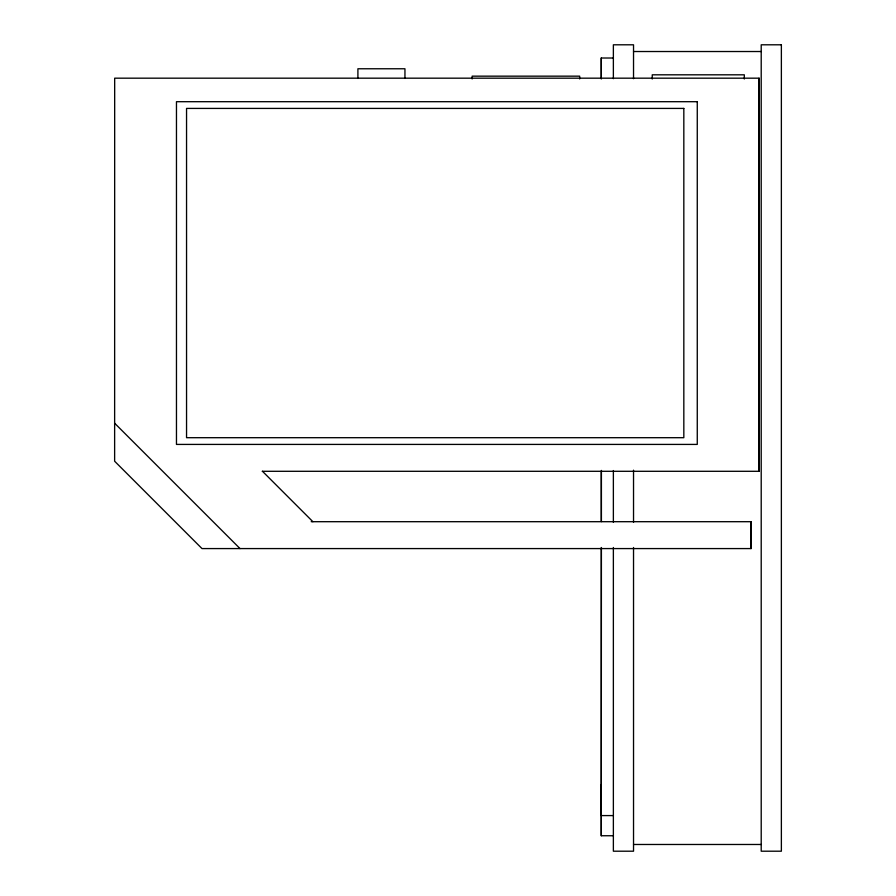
<?xml version="1.0" encoding="UTF-8"?>
<svg xmlns="http://www.w3.org/2000/svg" width="896" height="896" viewBox="0 0 896 896"><rect width="100%" height="100%" fill="white"/><g stroke="black" fill="none" stroke-linecap="round" stroke-linejoin="round"><path stroke-width="1.34" d="M601.306 547.848L601.272 815.584L613.368 815.584M613.368 835.744L601.272 835.744L601.406 547.501M262.237 471.296L759.102 471.296L759.102 78.176L114.677 78.176L114.632 461.216L201.992 548.576L751.027 548.576L751.027 521.696L311.214 521.696M759.091 471.296L759.091 78.176M633.528 51.52L761.208 51.52M601.272 78.176L601.272 58.016L613.368 58.016M633.528 844.48L761.208 844.48M262.483 471.296L312.883 521.696M114.632 423.203L240.005 548.576M601.272 58.016L601.294 78.982M601.272 471.296L601.294 521.405M751.027 521.696L751.027 548.576M744.307 79.016L744.307 74.816L652.243 74.816L652.243 79.016M633.528 78.691L633.528 44.8L613.368 44.8L613.368 78.68M633.528 470.187L633.528 522.312M633.528 547.501L633.528 851.2L613.368 851.2L613.368 547.501M613.368 470.534L613.368 522.312M601.406 470.434L601.406 521.618M601.272 784.672L601.272 835.744M579.667 78.949L579.667 76.16L472.147 76.16L472.147 78.949M404.947 78.445L404.947 68.768L357.907 68.768L357.907 78.445M781.368 44.8L761.208 44.8L761.208 851.2L781.368 851.2L781.368 44.8M697.267 101.696L176.467 101.696L176.467 444.416L697.267 444.416L697.267 101.696M683.827 108.416L186.547 108.416L186.547 437.696L683.827 437.696L683.827 108.416"/></g></svg>
